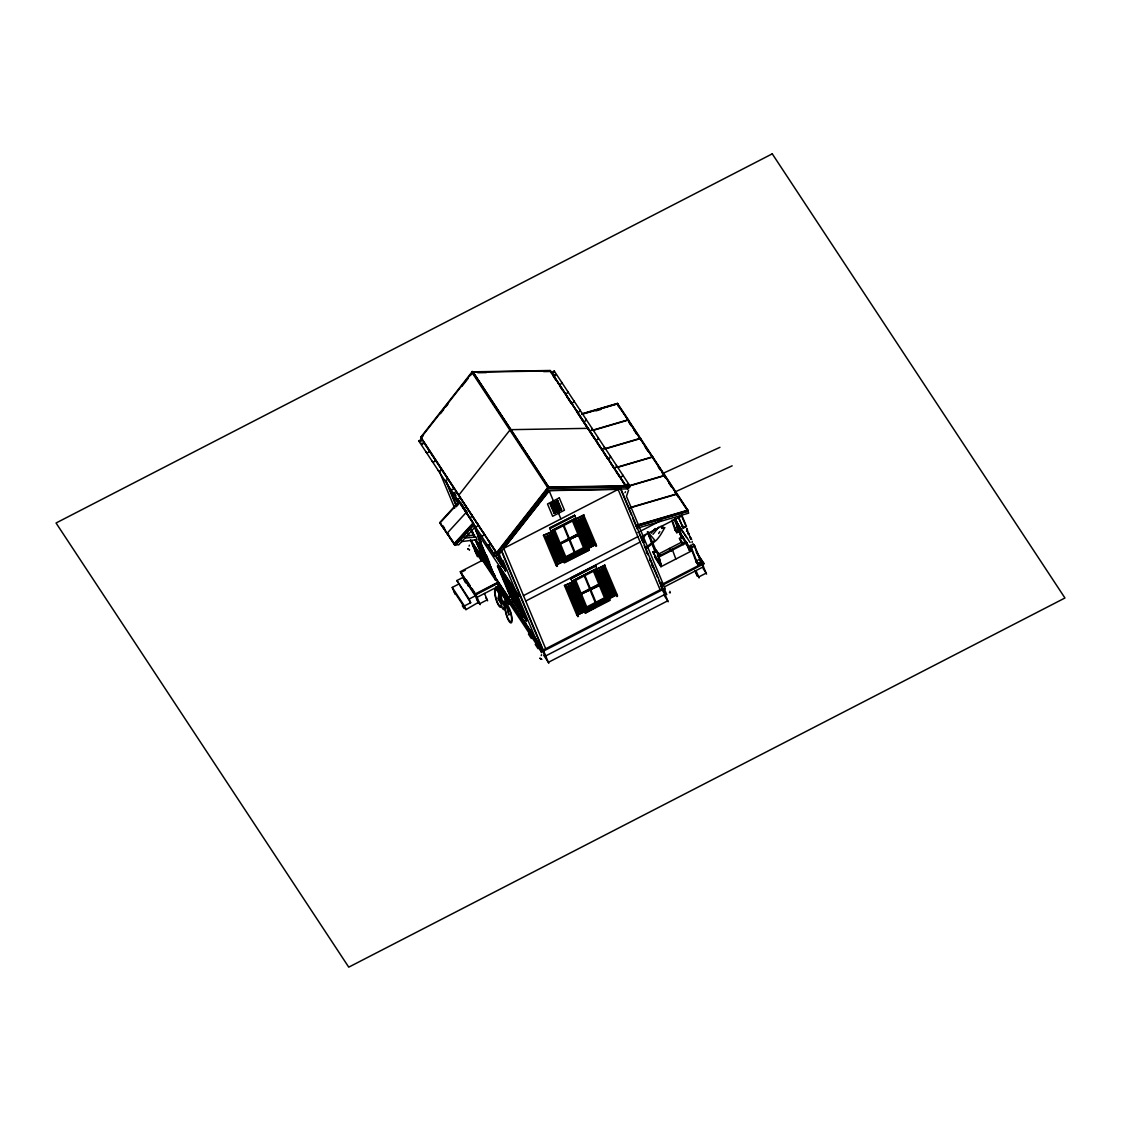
<?xml version="1.0" encoding="UTF-8"?>
<svg xmlns="http://www.w3.org/2000/svg" width="1121" height="1121" viewBox="0 0 1121 1121"><rect width="100%" height="100%" fill="white"/><g stroke="black" fill="none" stroke-linecap="round" stroke-linejoin="round"><path stroke-width="1.5" d="M593.99 544.82L594.676 544.161L595.237 545.086M596.666 545.829L595.952 546.389L595.391 545.451M690.508 537.786L691.699 539.467M676.299 531.396L679.746 528.93L681.022 530.457L676.818 532.629L675.108 530.023L674.59 528.79L678.78 526.632L680.503 529.224L676.299 531.396L674.59 528.79L676.481 530.611L676.818 532.629L681.022 530.457L675.206 519.261M697.64 563.779L701.087 561.327L702.363 562.84L698.159 565.012L696.449 562.406L695.931 561.173L700.135 559.015L701.844 561.621L697.64 563.779L695.931 561.173L697.823 563.008L698.159 565.012L702.363 562.84L699.798 559.211L693.367 544.049L692.288 544.386M498.327 598.936L501.269 604.135A8.478 2.186 74.4 0 1 497.444 602.341A8.478 2.186 74.4 0 1 495.314 590.501L496.953 590.178L498.999 593.626L498.327 598.964M469.054 546.095L469.419 545.24M541.205 655.589L541.569 654.734M628.601 490.115L626.457 496.337L665.215 588.973M499.98 559.127L502.769 567.128L503.553 566.764M521.013 610.945L514.651 601.36C510.419 600.113 516.529 601.052 517.159 605.732M524.558 616.942L523.759 617.321L522.736 614.28L521.98 614.63L510.349 585.022L514.511 590.613L526.758 619.885L521.98 614.63M625 492.68L625.49 491.713M700.639 560.248L700.135 559.015M683.278 526.141L683.109 527.066M685.52 526.31L684.104 527.388M687.005 530.962L687.173 530.037L688.686 534.072M688.532 532.951L687.804 532.335L688.35 533.974M688.462 534.535L688.728 533.47M690.718 539.369L690.396 537.505M692.063 542.564L692.274 541.429M661.67 528.481L661.866 528.117A2.34 1.415 -71.9 0 1 662.539 527.402L664.739 527.739L660.703 534.661A41.589 25.208 -71.9 0 1 656.444 540.168L647.167 547.861M663.015 528.033L663.408 527.304M658.63 533.498L659.821 531.648M471.983 372.718L472.684 371.541L548.673 487.103L472.684 371.541M548.393 486.43L547.693 487.607L471.703 372.046M420.837 437.148L472.123 371.836L550.159 370.49L627.508 488.868L549.57 490.438L498.186 555.526L420.837 437.148L421.972 439.852M421.09 437.54L472.375 372.228L550.411 370.883M423.388 435.41L421.244 438.129L497.528 554.152A1.71 1.289 -33.4 0 1 496.463 556.128A1.71 1.289 -33.4 0 1 494.445 555.708L418.708 440.861L421.79 439.306A1.752 1.317 -33.4 0 1 420.767 441.296A1.752 1.317 -33.4 0 1 418.708 440.861M440.483 413.649L443.678 409.557M445.822 406.839L447.952 404.12M461.852 386.437L468.256 378.267M470.386 375.549L472.53 372.831M509.845 430.17L458.951 494.978L460.086 497.696M496.799 552.429L548.085 487.117L626.121 485.771M497.065 552.821L548.337 487.509L626.373 486.164M497.472 553.802L548.758 488.49L626.793 487.145L550.159 370.49M545.703 648.751L503.721 548.379L549.08 490.606L618.105 489.415L660.101 589.786M655.323 552.331L654.692 550.579M651.217 533.288L655.056 528.481M652.983 534.297L658.854 527.052M557.011 564.802L556.731 563.737L557.627 563.583M578.002 614.995L577.721 613.916L578.632 613.776M616.228 595.279L615.681 594.34L614.981 594.999M455.602 544.652L473.861 524.712L455.448 545.324L439.698 522.652L458.965 501.591M439.95 523.031L459.26 501.956L458.587 500.583L473.356 523.353L454.061 544.428M456.191 506.748L458.503 504.226M448.61 534.058L446.873 533.54L466.182 512.465L466.644 513.558M453.809 544.049L473.104 522.975M473.538 523.773L454.397 544.652L440.049 522.876M473.637 524.166L455.14 544.358L458.643 544.946L474.898 527.192L474.323 526.324M642.978 537.898L644.491 536.272A41.589 25.208 -71.9 0 0 645.976 534.521M686.486 531.354L687.551 530.177L686.795 529.112M645.444 547.763L646.369 547.062M685.534 527.094L686.472 526.394L681.946 515.562L678.681 517.243L683.207 528.075L684.286 527.739M691.04 545.016L690.102 545.731L696.449 562.406M698.159 565.012L691.433 547.749L692.372 547.048M678.78 526.632L681.022 530.457M453.781 591.117L465.972 609.628L478.121 602.523M557.726 501.479L550.915 504.982M558.034 502.208L551.224 505.725M558.342 502.951L551.532 506.454M558.65 503.693L551.84 507.196M558.959 504.422L552.149 507.939M559.267 505.165L552.457 508.668M559.575 505.907L552.765 509.41M556.548 508.514L559.883 506.636M560.192 507.379L553.382 510.882M560.5 508.121L553.69 511.624M560.808 508.85L553.998 512.367M574.358 519.696L583.803 515.043L574.358 519.696L586.886 549.346L596.05 544.316L583.537 514.679M581.617 533.624L576.32 520.957L583.354 517.103L588.651 529.785L581.491 533.442M576.572 521.671L583.607 517.818M498.214 557.277L501.171 563.443M576.881 522.414L583.915 518.561M500.989 564.438L505.767 569.706L500.989 564.438L498.411 558.272M577.189 523.143L584.223 519.303M577.497 523.885L584.531 520.032M577.805 524.628L584.84 520.775M578.114 525.357L585.148 521.517M578.422 526.099L585.456 522.246M578.73 526.842L585.765 522.989M504.352 567.744L500.863 563.611M579.039 527.571L586.073 523.731M579.347 528.313L586.381 524.46M579.655 529.056L586.689 525.203M579.963 529.785L586.998 525.945M580.272 530.527L587.306 526.674M580.58 531.27L587.614 527.416M580.888 531.999L587.922 528.159M581.196 532.741L588.231 528.888M587.334 547.286L582.037 534.619L589.071 530.765L594.368 543.433L587.194 547.09M582.289 535.334L589.324 531.48M582.598 536.076L589.632 532.223M582.906 536.819L589.94 532.965M583.214 537.548L590.249 533.694M583.523 538.29L590.557 534.437M583.831 539.033L590.865 535.179M584.139 539.762L591.173 535.908M584.447 540.504L591.482 536.651M584.756 541.247L591.79 537.393M585.064 541.975L592.098 538.136M585.372 542.718L592.406 538.865M585.68 543.461L592.715 539.607M585.989 544.189L593.023 540.35M586.297 544.932L593.331 541.079M586.605 545.675L593.64 541.821M520.074 605.424L516.136 600.155L511.148 587.306M586.914 546.403L593.948 542.564M588.133 548.141L596.05 544.316M509.733 585.344L514.511 590.613M525.357 617.923L521.854 613.804L516.865 600.968M595.349 569.888L604.808 565.236L595.349 569.888L607.876 599.539L617.054 594.508L604.527 564.858M602.622 583.817L597.311 571.15L604.345 567.296L609.656 579.963L602.481 583.635M597.563 571.864L604.597 568.011M597.871 572.593L604.906 568.753M598.18 573.335L605.214 569.482M598.488 574.078L605.522 570.225M598.796 574.807L605.83 570.967M599.104 575.549L606.139 571.696M599.413 576.292L606.447 572.439M599.721 577.021L606.755 573.181M600.029 577.763L607.064 573.91M600.338 578.506L607.372 574.653M600.646 579.235L607.68 575.395M600.954 579.977L607.988 576.124M601.262 580.72L608.297 576.867M601.571 581.449L608.605 577.609M601.879 582.191L608.913 578.338M602.187 582.934L609.221 579.081M602.972 584.784L610.062 580.944L615.359 593.626L608.185 597.283M603.28 585.526L610.314 581.673M603.588 586.269L610.623 582.416M603.897 586.998L610.931 583.144M604.205 587.74L611.239 583.887M604.513 588.483L611.548 584.63M604.822 589.212L611.856 585.358M605.13 589.954L612.164 586.101M605.438 590.697L612.472 586.844M605.746 591.426L612.781 587.572M606.055 592.168L613.089 588.315M606.363 592.911L613.397 589.057M606.671 593.64L613.705 589.786M606.979 594.382L614.014 590.529M607.288 595.125L614.322 591.271M607.596 595.854L614.63 592.014M607.904 596.596L614.939 592.743M607.596 599.16L617.054 594.508M606.965 457.074L626.877 487.481A1.752 1.317 -33.4 0 0 628.909 487.929A1.752 1.317 -33.4 0 0 629.946 485.897L554.236 370.995L551.168 372.578L550.859 371.85L606.405 456.485M428.839 449.717L429.147 450.46A1.752 1.317 -33.4 0 1 428.138 452.464A1.752 1.317 -33.4 0 1 426.078 452.043L426.106 452.015M558.188 383.046L558.496 383.788A1.752 1.317 -33.4 0 0 560.57 384.209A1.752 1.317 -33.4 0 0 561.607 382.177L561.607 382.177M434.934 458.979L435.242 459.708M564.283 392.294L564.592 393.037A1.752 1.317 -33.4 0 0 566.666 393.471A1.752 1.317 -33.4 0 0 567.702 391.439L567.702 391.439M432.216 461.277L432.174 461.292A1.752 1.317 -33.4 0 0 434.233 461.726A1.752 1.317 -33.4 0 0 435.284 459.694M570.379 401.556L570.687 402.285A1.752 1.317 -33.4 0 0 572.761 402.719A1.752 1.317 -33.4 0 0 573.798 400.687L573.798 400.687M438.269 470.554L438.311 470.526A1.752 1.317 -33.4 0 0 440.343 470.974A1.752 1.317 -33.4 0 0 441.38 468.942L441.071 468.214L441.338 468.97M447.125 477.476L447.433 478.219M444.364 479.802L444.406 479.774A1.752 1.317 -33.4 0 0 446.438 480.236A1.752 1.317 -33.4 0 0 447.475 478.205M579.865 409.964L579.893 409.936A1.752 1.317 -33.4 0 1 578.856 411.968A1.752 1.317 -33.4 0 1 576.783 411.547L576.516 410.79L576.825 411.519M453.22 486.738L453.529 487.467M582.584 420.053L582.892 420.795A1.752 1.317 -33.4 0 0 584.952 421.23A1.752 1.317 -33.4 0 0 585.989 419.198L585.961 419.212M450.46 489.05L450.502 489.036A1.752 1.317 -33.4 0 0 452.534 489.485A1.752 1.317 -33.4 0 0 453.571 487.453M617.601 404.513L627.802 419.38M454.075 492.974L454.846 492.581M456.555 498.313L456.597 498.285A1.752 1.317 -33.4 0 0 458.629 498.733A1.752 1.317 -33.4 0 0 459.666 496.701M592.056 428.474L592.098 428.446A1.752 1.317 -33.4 0 1 591.047 430.478A1.752 1.317 -33.4 0 1 588.987 430.044M628.391 420.893L688.28 511.162L637.821 526.029M465.425 505.235L465.733 505.977A1.752 1.317 -33.4 0 1 464.725 507.995A1.752 1.317 -33.4 0 1 462.665 507.561L462.693 507.547M594.775 438.563L595.083 439.306A1.752 1.317 -33.4 0 0 597.157 439.726A1.752 1.317 -33.4 0 0 598.194 437.694L598.194 437.694M600.87 447.825L601.178 448.554A1.752 1.317 -33.4 0 0 603.252 448.989A1.752 1.317 -33.4 0 0 604.289 446.957L604.289 446.957M468.788 516.795L468.76 516.809A1.752 1.317 -33.4 0 0 470.82 517.243A1.752 1.317 -33.4 0 0 471.871 515.212L471.563 514.469L471.829 515.226M640.595 439.404L640.483 438.269L604.625 448.778M477.616 523.745L477.924 524.488A1.752 1.317 -33.4 0 1 476.929 526.492A1.752 1.317 -33.4 0 1 474.856 526.071L474.898 526.043M610.342 456.233L610.385 456.205A1.752 1.317 -33.4 0 1 609.348 458.237A1.752 1.317 -33.4 0 1 607.274 457.816L607.007 457.046M483.712 532.993L484.02 533.736A1.71 1.289 -33.4 0 1 483.011 535.712A1.71 1.289 -33.4 0 1 480.993 535.306L480.993 535.306M613.061 466.322L613.369 467.065A1.752 1.317 -33.4 0 0 615.443 467.485A1.752 1.317 -33.4 0 0 616.48 465.467L616.452 465.481M461.081 540.616L461.712 541.583L477.07 539.621L475.963 536.973L464.907 538.108L464.262 537.141M551.378 503.553L557.852 500.737L550.131 504.198L554.096 513.432L561.551 509.593L557.599 500.344M459.554 502.04L472.95 522.372L481.203 542.284L477.364 543.026L476.089 541.093M489.807 542.256L490.115 542.984A1.71 1.289 -33.4 0 1 489.106 544.974A1.71 1.289 -33.4 0 1 487.089 544.554L487.089 544.554M619.17 475.584L619.507 476.299A1.752 1.317 -33.4 0 0 621.538 476.747A1.752 1.317 -33.4 0 0 622.575 474.715L622.575 474.715M503.721 548.379L620.6 488.139L668.144 601.795M493.45 575.227L498.411 583.074L475.416 594.943L460.311 571.71L483.319 559.855L483.683 560.724M482.829 560.304L496.575 579.795L495.65 580.286L483.445 561.775L482.829 560.304L483.768 559.813M497.22 553.41L497.486 554.166L494.417 555.75M460.675 572.579L465.271 570.211M484.146 560.402L475.094 539.649M460.927 572.957L465.93 583.102M626.877 487.481L629.946 485.897M483.445 561.775L484.384 561.299M549.612 528.005L574.611 515.38L549.612 528.005L550.971 531.158L575.844 518.336M485.169 561.943L475.57 539.916M549.949 528.692L574.807 515.884M485.253 562.153L487.467 561.004M574.484 515.198L589.198 550.089L564.325 562.91L563.527 561.173L565.699 560.052L553.017 529.841L573.56 519.289M456.906 580.538L463.127 577.329L475.318 595.84L469.11 599.048L456.906 580.538L470.652 602.734L464.43 605.943L452.239 587.432L458.461 584.223M664.977 476.425L664.879 475.276L629.007 485.799M509.831 594.41L513.67 601.08L499.98 567.086L514.343 601.557M501.788 571.542L514.623 601.417L521.139 611.309M494.557 576.208L479.003 539.93M560.542 542.858L578.912 533.386M560.29 543.377L578.016 534.241M560.85 543.601L579.599 534.703L559.323 544.386M480.152 604.681L475.78 594.228L498.158 582.696M499.448 585.765L477.07 597.311L460.311 571.71M677.182 494.922L677.07 493.786L629.806 507.645M502.488 571.738L508.822 586.872L509.747 586.395M574.821 553.031L564.564 558.314L579.347 550.957M575.605 552.583L583.326 548.73M565.334 558.776L585.232 548.519L579.543 534.899M564.9 558.104L565.797 559.477L585.694 549.22L573.265 519.584M563.709 561.439L588.595 548.673M565.573 561.649L589.184 550.089M510.125 596.372L510.91 595.966M637.779 532.545L660.773 520.69M523.479 595.615L637.863 536.651M641.352 536.679L682.114 515.674M525.735 601.024L640.133 542.06M570.603 578.198L595.601 565.573L570.603 578.198L572.565 582.892M570.939 578.884L595.812 566.063M595.475 565.376L610.188 600.281L585.316 613.103L584.517 611.365L586.703 610.23L574.022 580.033L594.662 569.65M571.962 581.351L596.834 568.529M682.871 527.627L686.136 525.945M523.003 614.14L526.758 619.885M655.477 551.574L653.207 552.737L652.87 551.938L656.289 550.173L659.582 555.273M685.267 542.018L690.242 549.78L689.303 550.257L688.42 547.665L689.359 547.188L682.717 536.553L679.298 538.318L683.404 544.694M580.005 593.836L599.903 583.579M581.281 593.555L599.006 584.433M690.242 549.78L690.774 551.336L660.942 566.722L655.519 558.314L654.594 556.114L655.519 555.624M658.63 554.026L681.946 542.004M581.841 593.78L600.59 584.896L580.314 594.564M660.942 566.722L660.395 565.152L661.334 564.676L660.451 562.083L659.512 562.574L660.227 561.425L658.069 556.058L660.241 554.937M683.866 542.76L686.052 541.639L688.196 547.006L689.359 547.188M660.381 555.329L684.006 543.153M660.227 561.425L658.756 557.137L686.739 542.718M690.438 546.165L691.433 547.749L694.698 546.067L694.207 545.254M587.026 607.75L605.844 598.124M585.68 608.689L606.195 598.124M586.339 608.969L606.223 598.712L600.534 585.092M585.891 608.283L586.801 609.656L606.685 599.413L594.34 569.888M607.106 599.497L586.703 610.23M607.092 599.469L609.6 598.866L584.7 611.618M595.896 607.036L585.316 613.103M599.006 605.438L608.325 600.632M661.6 584.573L703.568 562.938L703.918 563.793L660.409 586.227M664.207 586.984L703.456 566.75L701.928 564.438M543.629 651.021L663.001 589.492L661.068 586.563M666.336 593.654L545.689 655.939L498.509 584.349M505.557 569.496L504.66 569.664M525.777 620.081L526.548 619.689M553.073 510.153L556.562 508.514M543.447 535.334L553.199 531.256L543.447 535.334L555.918 565.012L565.446 560.528L552.975 530.85M550.691 549.36L545.395 536.693L552.695 533.26L558.006 545.927L550.593 549.15M545.675 537.393L552.975 533.96M545.983 538.122L553.284 534.689M546.291 538.865L553.592 535.432M546.6 539.607L553.9 536.174M546.908 540.336L554.208 536.903M547.216 541.079L554.517 537.646M547.524 541.821L554.825 538.388M510.139 596.708L510.573 597.437L497.5 566.049L501.423 571.794L500.793 572.102M547.833 542.55L555.133 539.117M548.141 543.293L555.441 539.86M548.449 544.035L555.75 540.602M498.817 568.081L502.586 575.83M548.758 544.764L556.058 541.331M549.066 545.507L556.366 542.074M549.374 546.249L556.675 542.816M549.682 546.978L556.983 543.545M549.991 547.721L557.291 544.288M550.299 548.463L557.599 545.03M501.339 572.719L506.636 585.386M556.408 563.008L551.112 550.341L558.412 546.908L563.709 559.575L556.296 562.812M551.392 551.056L558.692 547.623M551.7 551.784L559.001 548.365M552.008 552.527L559.309 549.094M552.317 553.27L559.617 549.836M552.625 553.998L559.925 550.579M552.933 554.741L560.234 551.308M553.242 555.484L560.542 552.05M553.55 556.212L560.85 552.793M553.858 556.955L561.159 553.522M504.114 580.762L507.995 588.749M554.166 557.697L561.467 554.264M504.534 581.743L508.92 590.963M554.475 558.44L561.775 555.007M554.783 559.169L562.083 555.736M555.091 559.911L562.392 556.478M555.399 560.654L562.7 557.221M555.708 561.383L563.008 557.95M556.016 562.125L563.317 558.692M507.042 586.367L512.353 599.048M564.452 585.512L574.19 581.449L564.452 585.512L576.909 615.191L586.437 610.721L573.966 581.042M566.357 586.844L573.7 583.438L578.997 596.106L571.584 599.343M566.666 587.572L573.966 584.139M566.974 588.315L574.274 584.882M567.282 589.057L574.583 585.624M567.59 589.786L574.891 586.353M567.899 590.529L575.199 587.096M568.207 591.271L575.507 587.838M568.515 592L575.816 588.567M568.823 592.743L576.124 589.31M569.132 593.485L576.432 590.052M569.44 594.214L576.74 590.781M569.748 594.957L577.049 591.524M570.057 595.699L577.357 592.266M570.365 596.428L577.665 592.995M570.673 597.171L577.974 593.738M570.981 597.913L578.282 594.48M571.29 598.642L578.59 595.209M572.074 600.506L579.403 597.101L584.7 609.768L577.301 612.991M572.383 601.234L579.683 597.815M572.691 601.977L579.991 598.544M572.999 602.72L580.3 599.287M573.307 603.448L580.608 600.029M573.616 604.191L580.916 600.758M573.924 604.934L581.224 601.501M574.232 605.662L581.533 602.243M574.541 606.405L581.841 602.972M574.849 607.148L582.149 603.715M575.157 607.876L582.458 604.457M575.465 608.619L582.766 605.186M575.774 609.362L583.074 605.929M576.082 610.09L583.382 606.671M576.39 610.833L583.691 607.4M576.698 611.576L583.999 608.143M577.007 612.318L584.307 608.885M662.861 473.426L719.962 447.321M675.052 491.923L732.153 465.832M669.868 591.299L670.358 592.813L669.405 592.701M693.619 546.403L694.698 546.067L701.704 562.798L699.756 559.295M581.631 413.887L617.489 403.378L687.972 510.419L635.817 525.721M581.729 414.139L617.587 403.63M582.275 414.21L617.391 403.91L687.972 511.316M595.868 410.889L600.87 409.417M592.42 430.282L628.278 419.758L628.699 420.739M592.953 430.408L628.068 420.109M605.144 448.918L640.259 438.619M616.816 467.289L652.674 456.779L653.095 457.76L652.45 457.116L617.349 467.415M629.54 485.925L664.655 475.626L665.818 478.415L662.063 472.726M630.03 507.869L676.846 494.137L678.009 496.925M635.691 525.539L687.874 510.167L688.28 511.162M637.695 525.833L687.846 511.12M638.522 527.837L688.686 513.124L687.523 510.335M466.07 535.922L474.687 535.039M477.728 372.733L486.402 372.592M543.629 371.597L550.565 371.485M510.812 429.665L588.259 428.334L589.394 431.039M675.108 530.023L671.941 520.943M688.49 533.428L690.718 538.304M492.651 551.714L492.007 550.299M664.627 527.669L663.856 527.837A2.34 1.415 -71.9 0 0 663.198 528.552L660.956 526.253M680.503 529.224L679.844 528.944L680.363 530.415L675.262 518.238M701.844 561.621L701.186 561.327L702.363 562.84M439.698 522.652L455.448 545.324M686.556 529.224L687.033 529.939L686.991 528.425M689.961 536.959L691.026 538.781M454.145 493.156L454.509 494.081L454.075 493.324M489.022 545.969L489.302 546.88M506.202 601.36C508.303 598.306 502.965 595.041 507.098 604.681A9.767 2.522 74.4 0 1 512.087 620.193A9.767 2.522 74.4 0 1 506.93 616.844A9.767 2.522 74.4 0 1 506.3 604.163C502.881 598.782 504.912 614.742 503.679 608.199A3.195 0.827 74.4 0 1 502.923 609.039A3.195 0.827 74.4 0 1 501.591 605.943L501.521 606.419A9.767 2.522 74.4 0 1 497.178 602.664A9.767 2.522 74.4 0 1 494.697 590.207A9.767 2.522 74.4 0 1 498.593 591.79L499.125 592.995L499.658 590.515L497.878 584.195L500.232 588.413L499.49 588.021L499.966 590.711L505.585 599.203L505.249 596.68L508.388 600.674L508.878 604.583L508.374 601.599L507.491 603.364L506.314 601.977M648.162 532.349L654.832 540.28L647.728 546.137A3.461 2.102 -71.9 0 0 647.448 546.417M509.691 595.307L510.125 596.022M693.703 544.484L694.698 546.067M602.888 584.616L608.325 597.465M498.845 557.193L501.241 560.402M499.153 557.922L501.549 561.145M498.663 557.585L501.858 561.887M498.971 558.328L502.166 562.616M499.279 559.071L502.474 563.359M499.602 559.813L503.091 564.83M500.218 561.285L503.399 565.573M500.526 562.027L503.707 566.315M500.835 562.756L504.016 567.044M511.162 587.474L514.665 592.505M510.84 587.474L514.973 593.233M512.087 589.688L515.282 593.976M512.409 590.431L515.59 594.719M512.717 591.159L515.898 595.447M513.026 591.902L516.515 596.933M513.642 593.373L516.823 597.661M513.95 594.116L517.131 598.404M514.259 594.859L517.44 599.146M514.567 595.587L518.07 600.618M515.184 597.073L518.378 601.36M515.492 597.801L518.687 602.089M515.8 598.544L518.995 602.832M516.108 599.287L519.303 603.574M516.557 601.136L520.69 606.909M517.804 603.35L520.999 607.638M518.112 604.093L521.307 608.381M521.615 609.123L515.772 600.786L510.083 587.166M518.743 605.564L521.924 609.852M519.051 606.307L522.54 611.337M519.668 607.778L522.848 612.066M519.976 608.521L523.157 612.809M520.284 609.249L523.465 613.551M520.592 609.992L523.787 614.28M520.901 610.735L524.404 615.765M521.517 612.206L524.712 616.494M521.826 612.949L525.02 617.237M504.114 568.389L505.529 571.402M526.562 621.665L525.02 618.568M629.231 422.897L631.109 425.742M633.926 430.016L636.742 434.289M645.178 447.097L647.994 451.371M658.321 467.037L660.185 469.881M668.634 482.689L671.451 486.962M675.206 492.651L677.084 495.496M677.995 516.767L683.207 528.075M675.641 520.564L690.088 542.48M696.828 552.709L703.568 562.938M675.038 519.962L686.584 537.491M696.225 552.107L703.918 563.793M703.091 568.515L706.132 573.139L698.677 576.993L695.623 572.355M553.185 376.096L556.044 380.425M559.855 386.213L562.714 390.556M566.525 396.33L571.29 403.56M577.007 412.234L588.441 429.595M590.347 432.482L594.158 438.269M597.017 442.599L600.828 448.386M603.687 452.716L607.498 458.503M611.309 464.29L614.168 468.62M616.074 471.521L619.885 477.294M622.744 481.638L627.508 488.868M660.661 585.582L662.581 588.511L543.223 650.04L541.289 647.111M662.735 590.879L665.061 594.41M663.856 594.929L667.738 600.814L548.365 662.343L543.545 655.028M573.672 519.457L586.227 549.472L565.699 560.052M472.067 371.485L547.777 486.388M561.551 509.593L554.096 513.432M584.798 547.847L585.694 549.22M605.788 598.039L606.685 599.413M424.831 444.196L454.369 489.008M456.275 491.909L458.181 494.795M461.039 499.139L484.847 535.278M487.705 539.621L497.486 554.166M498.172 558.034L500.919 562.125M498.943 559.757L502.628 565.362L499.756 559.351M460.675 502.642L463.449 506.846M465.285 509.649L467.135 512.465M496.659 557.249L502.208 565.671M458.517 499.91L466.826 512.535M495.426 555.932L502.825 567.142M451.09 492.82L457.83 503.021M476.089 530.737L519.345 596.386M505.641 575.998L513.166 592.252M499.672 567.24L510.615 584.083L515.688 596.19M502.068 571.402L510.461 584.167L514.147 593.752M500.905 570.197L511.064 585.624M479.942 540.35L481.203 542.284M509.438 585.652L513.054 591.145M512.914 591.874L509.424 586.577L504.506 574.821M508.822 586.872L515.142 596.47M481.315 546.473L478.765 542.62L487.565 562.153M473.608 535.151L474.87 537.085L471.913 530.247M513.04 600.436L523.199 615.849M513.656 601.907L523.815 617.335M495.062 575.69L485.911 561.817L477.35 541.345M471.002 540.462L539.369 644.197M470.456 539.986L538.809 643.72M484.244 561.257L486.08 564.045M487.929 566.848L490.69 571.037M472.516 544.904L483.403 561.425M475.192 551.294L481.54 560.934M541.625 652.1L502.124 592.168L499.63 593.443L496.589 588.819M528.467 634.122L531.354 638.508M535.207 644.365L538.108 648.751M442.907 525.805L444.659 528.453M485.673 597.549L487.201 599.861L479.746 603.701L476.691 599.076M466.294 579.837L470.091 585.596M471.983 588.469L474.828 592.799M462.3 605.76L464.178 608.605M686.262 544.33L690.774 551.336M688.196 547.006L686.052 541.639M688.42 547.665L687.762 546.628L689.303 550.257M679.62 539.117L682.507 543.601M669.517 548.421L671.227 551.098M656.626 550.986L659.498 555.47M660.675 563.653L661.334 564.676M652.87 551.938L659.512 562.574M654.594 556.114L660.395 565.152M556.534 566.385L557.445 566.245L557.165 565.166M577.539 616.578L578.436 616.424L578.156 615.359M683.404 537.926L684.076 538.977M653.557 553.298L654.23 554.349M658.069 556.058L658.756 557.137M672.194 549.234L675.851 559.029M681.876 526.043L682.367 526.856M690.942 546.936L691.433 547.749M565.446 560.528L555.918 565.012M586.437 610.721L576.909 615.191M566.287 586.675L571.696 599.539M571.99 600.324L577.399 613.201M488.756 545.142L491.222 549.668M497.5 566.049L501.662 573.616M500.386 571.934L503.511 578.044M501.311 574.148L504.45 580.258M502.236 576.362L505.375 582.472M503.161 578.576L505.991 583.943M503.777 580.047L507.07 586.535M506.72 587.082L509.537 592.449M507.337 588.553L510.461 594.662M508.261 590.767L513.67 601.08M509.186 592.981L512.017 598.348M454.089 492.329L455.981 495.804M652.702 566.96L651.946 565.194M650.11 560.766L649.69 559.771M646.341 551.784L646.957 553.34M675.837 521.335L674.954 519.513M676.453 522.722L677.182 524.614M678.065 526.422L678.808 528.327M678.878 528.285L679.901 530.597M675.767 521.377L676.369 522.764M677.378 525.076L677.995 526.464M679.816 530.639L681.232 533.876M681.442 534.339L682.044 535.726M682.241 536.188L683.67 539.439M683.866 539.902L685.281 543.139M647.938 531.746L659.737 559.155M702.166 563.667L706.552 574.12M681.26 515.085L685.141 524.362M696.001 570.589L699.084 577.974M694.796 570.393L697.276 576.292M672.011 519.934L676.818 532.629M617.489 403.378L617.895 404.359M617.391 403.91L618.554 406.699M661.852 582.542L662.259 583.523M664.291 588.721L666.757 594.634M642.487 537.786L644.435 542.424M620.81 489.541L631.403 514.847M632.72 518.014L637.359 529.084M639.334 533.82L642.936 542.424M644.267 545.605L648.26 555.147M649.591 558.328L657.579 577.427M658.91 580.608L661.572 586.97M616.382 595.643L616.942 596.568L617.629 595.91M574.639 520.074L586.886 549.346M595.629 570.253L607.876 599.539M594.536 569.454L607.218 599.665M574.779 523.535L576.054 526.562M563.933 525.427L574.919 552.036M584.924 575.605L595.91 602.215M549.08 490.606L553.396 500.933M558.552 513.236L560.92 518.925M563.303 525.749L574.302 552.345M584.307 575.928L589.828 589.156M590.417 590.893L595.293 602.538M553.368 529.827L565.797 559.477M574.372 580.019L586.801 609.656M501.886 551.238L548.772 663.324M501.451 551.07L542.2 648.499M502.853 560.248L541.541 652.73M498.677 552.751L505.767 569.706M498.06 553.087L505.151 570.043M513.418 590.333L510.139 582.5L513.096 590.445M513.908 590.949L526.155 620.221M514.371 593.513L516.361 598.25M516.963 599.693L518.883 604.387M520.214 607.47L522.162 612.136M516.781 600.071L518.771 604.808M520.088 607.96L522.078 612.697M499.027 557.936L501.605 564.101M510.349 585.022L518.729 605.046M520.018 608.128L521.952 612.753M498.13 565.755L513.026 601.374M488.756 545.254L489.26 546.403M504.38 597.577L498.06 582.219L475.052 594.074L475.416 594.943M486.5 555.217L489.639 563.05M473.623 525.259L495.272 577.904L477.77 536.076M495.034 578.8L495.65 580.286M481.96 548.015L487.761 561.901M480.909 547.16L482.885 551.882M484.202 555.035L486.178 559.757M496.953 587.054L500.05 594.438M495.762 586.858L496.995 589.8M476.033 540.112L485.449 562.504M471.591 530.415L473.651 535.32M471.044 529.995L473.062 534.815M446.186 481.077L456.415 505.543M467.737 532.587L469.068 535.768M446.494 482.689L456.065 505.585M470.974 541.219L477.448 556.717M439.376 471.479L454.706 508.149M484.524 593.457L487.607 600.842M474.015 592.687L478.471 603.378M465.888 580.342L468.354 586.241M463.127 577.329L465.019 581.855M469.11 599.048L470.652 602.734M464.43 605.943L465.972 609.628M452.239 587.432L455.084 594.242M682.717 536.553L683.039 537.365M674.352 519.359L675.192 521.727M675.346 522.12L676.425 524.852M676.58 525.245L677.042 526.408M677.659 527.963L676.958 526.45M677.813 528.355L678.345 529.953M678.429 529.911L678.892 531.088M679.046 531.466L680.195 534.633M680.279 534.591L681.428 537.744M681.512 537.702L681.974 538.865M647.307 531.886L647.77 533.064M648.386 534.619L647.686 533.092M648.541 535.011L649.073 536.609M649.157 536.567L649.62 537.73M649.774 538.122L650.853 540.84M651.007 541.233L652.072 543.965M652.226 544.358L652.688 545.521M653.305 547.076L652.618 545.563M653.459 547.468L653.921 548.631M654.075 549.024L654.538 550.201M554.236 370.995A1.752 1.317 -33.4 0 1 553.199 373.027A1.752 1.317 -33.4 0 1 551.126 372.606M693.535 545.002A1.401 0.911 -22.7 0 1 691.475 546.586M691.054 546.291A1.401 0.911 -22.7 0 1 690.97 545.815M507.603 601.374L507.323 602.425L507.603 601.374M504.072 601.108L503.077 604.878L500.148 591.692L505.725 600.029L505.977 601.725L504.576 603.238L504.072 601.108M498.593 596.708L498.425 598.558L501.269 603.308L499.335 594.382L498.593 596.708M499.98 592.35L499.504 593.85L501.844 602.65L499.98 592.35M421.65 443.468C421.636 446.41 425.153 441.576 421.65 443.468M554.068 375.199C554.054 378.155 557.571 373.321 554.068 375.199M493.8 552.961C493.786 555.918 497.304 551.07 493.8 552.961M626.219 484.706C626.219 487.649 629.736 482.815 626.219 484.706M467.779 548.786L469.503 549.822L467.779 548.786M539.944 658.279L541.653 659.316L539.944 658.279M772.257 153.843L56.05 523.003L348.743 967.157L1064.95 597.997L772.257 153.843M559.309 497.892L547.496 503.988L552.639 516.277L564.452 510.195L559.309 497.892M572.481 521.013L554.755 530.149L565.755 556.759L583.466 547.623L572.481 521.013M593.471 571.206L575.76 580.342L586.745 606.951L604.457 597.815L593.471 571.206M508.864 614.784L506.594 605.41A8.478 2.186 74.4 0 0 506.272 613.621A8.478 2.186 74.4 0 0 510.84 621.721A8.478 2.186 74.4 0 0 510.363 612.094L507.014 605.676L508.864 614.784"/></g></svg>
